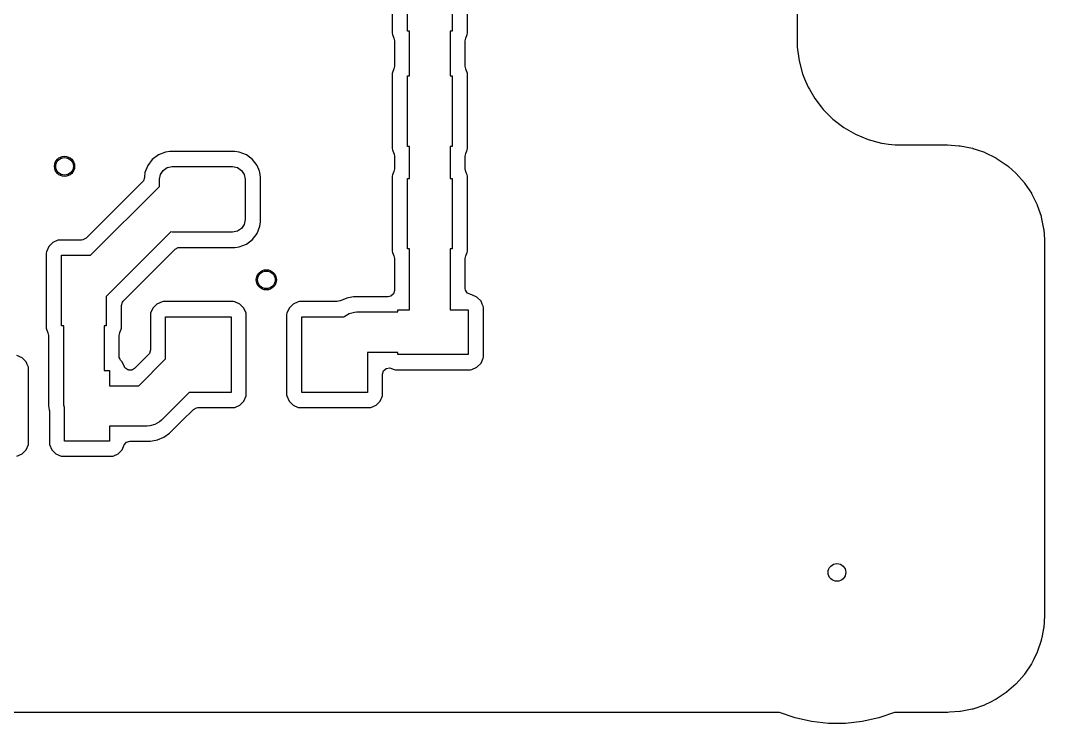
# Model space of a CAD drawing. Extents: x 3.64 to 7.32, y -5.07 to -3.18.
# Drawn here: x 6.518 to 7.317, y -4.942 to -4.393 of the extents above; entities that cross this region are included whole.
import ezdxf

# ---------------------------------------------------------------- set-up
doc = ezdxf.new("R2010")
doc.units = 0
doc.header["$MEASUREMENT"] = 0
doc.layers.add('BLACK', color=7, linetype='CONTINUOUS')

msp = doc.modelspace()

# ---------------------------------------------------------------- linework, layer by layer
at = {"layer": 'BLACK', "linetype": 'CONTINUOUS'}
for p, q in [((7.12437, -3.26035), (7.12437, -4.40911)), ((6.8551, -4.34619), (6.8551, -4.40119)), ((6.86693, -4.40295), (6.86693, -4.34442)), ((6.8201, -4.40119), (6.8201, -4.37846)), ((6.80827, -4.38466), (6.80827, -4.40295)), ((6.80827, -4.40295), (6.80827, -4.40295)), ((6.80827, -4.40295), (6.80838, -4.40394)), ((6.82185, -4.40119), (6.8201, -4.40119)), ((6.82185, -4.43619), (6.82185, -4.40119)), ((6.8551, -4.40119), (6.85335, -4.40119)), ((6.85335, -4.40119), (6.85335, -4.43619)), ((6.86682, -4.40394), (6.86693, -4.40295)), ((6.80838, -4.40394), (6.80838, -4.40394)), ((6.80838, -4.40394), (6.8096, -4.40669)), ((6.8096, -4.40669), (6.81002, -4.4087)), ((6.81002, -4.4087), (6.81002, -4.42868)), ((6.86518, -4.4087), (6.8656, -4.40669)), ((6.86518, -4.42868), (6.86518, -4.4087)), ((6.8656, -4.40669), (6.86682, -4.40394)), ((7.12437, -4.40911), (7.12437, -4.40911)), ((7.12437, -4.40911), (7.12437, -4.40941)), ((7.12437, -4.40941), (7.12437, -4.40941)), ((7.12437, -4.40941), (7.12437, -4.41161)), ((7.12437, -4.41161), (7.12437, -4.41369)), ((7.12437, -4.41369), (7.12437, -4.41369)), ((7.12437, -4.41369), (7.12577, -4.42431)), ((7.12577, -4.42431), (7.12854, -4.43465)), ((6.80838, -4.43343), (6.80827, -4.43442)), ((6.80827, -4.43442), (6.80827, -4.49295)), ((6.8096, -4.43068), (6.80838, -4.43343)), ((6.80838, -4.43343), (6.80838, -4.43343)), ((6.81002, -4.42868), (6.8096, -4.43068)), ((6.8656, -4.43068), (6.86518, -4.42868)), ((6.86576, -4.43103), (6.8656, -4.43068)), ((6.86682, -4.43343), (6.86576, -4.43103)), ((6.86693, -4.43442), (6.86682, -4.43343)), ((6.86693, -4.49295), (6.86693, -4.43442)), ((7.12854, -4.43465), (7.13009, -4.4384)), ((6.8201, -4.49119), (6.8201, -4.43619)), ((6.8201, -4.43619), (6.82185, -4.43619)), ((6.85335, -4.43619), (6.8551, -4.43619)), ((6.8551, -4.43619), (6.8551, -4.49119)), ((7.13009, -4.4384), (7.13264, -4.44455)), ((7.13264, -4.44455), (7.13287, -4.44495)), ((7.13287, -4.44495), (7.13376, -4.44649)), ((7.13376, -4.44649), (7.138, -4.45383)), ((7.138, -4.45383), (7.14302, -4.46038)), ((7.14302, -4.46038), (7.14452, -4.46233)), ((7.14452, -4.46233), (7.14452, -4.46233)), ((7.14452, -4.46233), (7.15209, -4.4699)), ((7.15209, -4.4699), (7.15209, -4.4699)), ((7.15209, -4.4699), (7.16059, -4.47642)), ((7.16059, -4.47642), (7.16059, -4.47642)), ((7.16059, -4.47642), (7.16987, -4.48178)), ((7.16987, -4.48178), (7.17976, -4.48588)), ((7.17976, -4.48588), (7.17976, -4.48588)), ((7.17976, -4.48588), (7.17976, -4.48588)), ((7.17976, -4.48588), (7.19011, -4.48865)), ((7.19011, -4.48865), (7.19011, -4.48865)), ((7.19011, -4.48865), (7.19011, -4.48865)), ((7.19011, -4.48865), (7.19011, -4.48865)), ((7.19011, -4.48865), (7.19226, -4.48893)), ((7.19226, -4.48893), (7.19542, -4.48935)), ((7.19542, -4.48935), (7.20073, -4.49005)), ((7.20073, -4.49005), (7.20608, -4.49005)), ((7.20608, -4.49005), (7.24145, -4.49005)), ((7.24145, -4.49005), (7.24158, -4.49005)), ((7.24158, -4.49005), (7.24168, -4.49006)), ((7.24168, -4.49006), (7.24168, -4.49006)), ((7.24168, -4.49006), (7.25048, -4.49063)), ((7.25048, -4.49063), (7.25128, -4.49069)), ((7.25128, -4.49069), (7.25153, -4.49072)), ((7.25153, -4.49072), (7.261, -4.4926)), ((6.62576, -4.49777), (6.62101, -4.50137)), ((6.6313, -4.49558), (6.62576, -4.49777)), ((6.62576, -4.49777), (6.62576, -4.49777)), ((6.63478, -4.49516), (6.6313, -4.49558)), ((6.68542, -4.49516), (6.63478, -4.49516)), ((6.63478, -4.49516), (6.63478, -4.49516)), ((6.6889, -4.49558), (6.68542, -4.49516)), ((6.68542, -4.49516), (6.68542, -4.49516)), ((6.69444, -4.49777), (6.6889, -4.49558)), ((6.6889, -4.49558), (6.6889, -4.49558)), ((6.69919, -4.50137), (6.69444, -4.49777)), ((6.69444, -4.49777), (6.69444, -4.49777)), ((6.80827, -4.49295), (6.80827, -4.49295)), ((6.80827, -4.49295), (6.80838, -4.49394)), ((6.80838, -4.49394), (6.80838, -4.49394)), ((6.80838, -4.49394), (6.8096, -4.49669)), ((6.8096, -4.49669), (6.80968, -4.49708)), ((6.80968, -4.49708), (6.80982, -4.4973)), ((6.80982, -4.4973), (6.81002, -4.4987)), ((6.81002, -4.4987), (6.81002, -4.50868)), ((6.82185, -4.49119), (6.8201, -4.49119)), ((6.82185, -4.51619), (6.82185, -4.49119)), ((6.8551, -4.49119), (6.85335, -4.49119)), ((6.85335, -4.49119), (6.85335, -4.51619)), ((6.86518, -4.4987), (6.8656, -4.49669)), ((6.86518, -4.50868), (6.86518, -4.4987)), ((6.8656, -4.49669), (6.86682, -4.49394)), ((6.86682, -4.49394), (6.86693, -4.49295)), ((7.261, -4.4926), (7.26125, -4.49267)), ((7.26125, -4.49267), (7.26143, -4.49273)), ((7.26143, -4.49273), (7.26143, -4.49273)), ((7.26143, -4.49273), (7.26405, -4.49362)), ((7.26405, -4.49362), (7.27039, -4.49577)), ((7.27039, -4.49577), (7.27062, -4.49587)), ((7.27062, -4.49587), (7.27929, -4.50014)), ((6.61741, -4.50611), (6.61522, -4.51166)), ((6.62101, -4.50137), (6.61741, -4.50611)), ((6.61741, -4.50611), (6.61741, -4.50611)), ((6.63271, -4.50774), (6.63648, -4.50699)), ((6.63648, -4.50699), (6.68372, -4.50699)), ((6.68372, -4.50699), (6.68749, -4.50774)), ((6.70279, -4.50611), (6.69919, -4.50137)), ((6.70455, -4.51056), (6.70279, -4.50611)), ((6.70279, -4.50611), (6.70279, -4.50611)), ((7.27929, -4.50014), (7.27951, -4.50027)), ((7.27951, -4.50027), (7.27967, -4.50038)), ((7.27967, -4.50038), (7.27967, -4.50038)), ((7.27967, -4.50038), (7.28737, -4.50552)), ((7.28737, -4.50552), (7.28737, -4.50552)), ((7.28737, -4.50552), (7.28754, -4.50563)), ((7.28754, -4.50563), (7.28774, -4.50579)), ((7.28774, -4.50579), (7.28789, -4.50592)), ((7.28789, -4.50592), (7.28789, -4.50592)), ((7.28789, -4.50592), (7.28914, -4.50701)), ((7.28914, -4.50701), (7.295, -4.51215)), ((6.61522, -4.51166), (6.6148, -4.51514)), ((6.62663, -4.51684), (6.62738, -4.51307)), ((6.62738, -4.51307), (6.62952, -4.50988)), ((6.62952, -4.50988), (6.63271, -4.50774)), ((6.68749, -4.50774), (6.69068, -4.50988)), ((6.69068, -4.50988), (6.69281, -4.51307)), ((6.69281, -4.51307), (6.69356, -4.51684)), ((6.70498, -4.51166), (6.70455, -4.51056)), ((6.70539, -4.51514), (6.70498, -4.51166)), ((6.80838, -4.51343), (6.80827, -4.51442)), ((6.80827, -4.51442), (6.80827, -4.57295)), ((6.8096, -4.51068), (6.80838, -4.51343)), ((6.80838, -4.51343), (6.80838, -4.51343)), ((6.81002, -4.50868), (6.8096, -4.51068)), ((6.86538, -4.51007), (6.86518, -4.50868)), ((6.86552, -4.51029), (6.86538, -4.51007)), ((6.8656, -4.51068), (6.86552, -4.51029)), ((6.86629, -4.51224), (6.8656, -4.51068)), ((6.86682, -4.51343), (6.86629, -4.51224)), ((6.86693, -4.51442), (6.86682, -4.51343)), ((6.86693, -4.57295), (6.86693, -4.51442)), ((7.295, -4.51215), (7.29518, -4.51233)), ((7.29518, -4.51233), (7.30154, -4.51959)), ((6.61335, -4.51893), (6.56938, -4.5629)), ((6.57283, -4.57619), (6.62663, -4.52238)), ((6.61402, -4.51811), (6.61335, -4.51893)), ((6.6148, -4.51543), (6.61402, -4.51811)), ((6.6148, -4.51514), (6.6148, -4.51543)), ((6.62663, -4.52238), (6.62663, -4.51684)), ((6.69356, -4.51684), (6.69356, -4.54833)), ((6.70539, -4.55003), (6.70539, -4.51514)), ((6.8201, -4.57119), (6.8201, -4.51619)), ((6.8201, -4.51619), (6.82185, -4.51619)), ((6.85335, -4.51619), (6.8551, -4.51619)), ((6.8551, -4.51619), (6.8551, -4.57119)), ((7.30154, -4.51959), (7.3017, -4.51979)), ((7.3017, -4.51979), (7.30706, -4.52782)), ((7.30706, -4.52782), (7.30719, -4.52804)), ((7.30719, -4.52804), (7.31146, -4.5367)), ((7.31146, -4.5367), (7.31156, -4.53694)), ((7.31156, -4.53694), (7.31162, -4.53713)), ((7.31162, -4.53713), (7.31162, -4.53713)), ((7.31162, -4.53713), (7.31455, -4.54574)), ((7.31455, -4.54574), (7.31466, -4.54608)), ((7.31466, -4.54608), (7.31473, -4.54633)), ((7.31473, -4.54633), (7.31477, -4.54652)), ((7.31477, -4.54652), (7.31477, -4.54652)), ((7.31477, -4.54652), (7.31657, -4.5556)), ((6.69281, -4.5521), (6.69068, -4.55529)), ((6.69356, -4.54833), (6.69281, -4.5521)), ((6.70279, -4.55905), (6.70498, -4.55351)), ((6.70498, -4.55351), (6.70539, -4.55003)), ((6.56938, -4.5629), (6.56693, -4.56424)), ((6.63556, -4.55799), (6.5851, -4.60846)), ((6.63648, -4.55818), (6.63556, -4.55799)), ((6.68372, -4.55818), (6.63648, -4.55818)), ((6.68749, -4.55743), (6.68372, -4.55818)), ((6.69068, -4.55529), (6.68749, -4.55743)), ((6.69919, -4.5638), (6.70279, -4.55905)), ((7.31657, -4.5556), (7.31657, -4.5556)), ((7.31657, -4.5556), (7.31661, -4.5558)), ((7.31661, -4.5558), (7.31665, -4.55605)), ((7.31665, -4.55605), (7.31666, -4.55625)), ((7.31666, -4.55625), (7.31666, -4.55625)), ((7.31666, -4.55625), (7.31715, -4.56376)), ((6.54017, -4.56939), (6.53838, -4.57343)), ((6.5433, -4.56626), (6.54017, -4.56939)), ((6.54017, -4.56939), (6.54017, -4.56939)), ((6.54734, -4.56447), (6.5433, -4.56626)), ((6.54833, -4.56436), (6.54734, -4.56447)), ((6.54734, -4.56447), (6.54734, -4.56447)), ((6.56587, -4.56436), (6.54833, -4.56436)), ((6.54833, -4.56436), (6.54833, -4.56436)), ((6.56693, -4.56424), (6.56587, -4.56436)), ((6.63883, -4.57146), (6.64128, -4.57012)), ((6.64128, -4.57012), (6.64234, -4.57001)), ((6.64234, -4.57001), (6.68542, -4.57001)), ((6.68542, -4.57001), (6.6889, -4.56959)), ((6.68542, -4.57001), (6.68542, -4.57001)), ((6.6889, -4.56959), (6.69444, -4.5674)), ((6.69444, -4.5674), (6.69919, -4.5638)), ((7.31715, -4.56376), (7.31728, -4.56574)), ((7.31728, -4.56574), (7.31728, -4.56586)), ((7.31728, -4.56586), (7.31728, -4.83411)), ((6.53838, -4.57343), (6.53827, -4.57442)), ((6.53827, -4.57442), (6.53827, -4.63295)), ((6.5501, -4.63119), (6.5501, -4.57619)), ((6.5501, -4.57619), (6.57283, -4.57619)), ((6.59838, -4.61191), (6.63883, -4.57146)), ((6.80827, -4.57295), (6.80827, -4.57295)), ((6.80827, -4.57295), (6.80838, -4.57394)), ((6.80838, -4.57394), (6.80838, -4.57394)), ((6.80838, -4.57394), (6.8096, -4.57669)), ((6.8096, -4.57669), (6.81002, -4.5787)), ((6.81002, -4.5787), (6.81002, -4.60365)), ((6.82185, -4.57119), (6.8201, -4.57119)), ((6.82185, -4.61869), (6.82185, -4.57119)), ((6.8551, -4.57119), (6.85335, -4.57119)), ((6.85335, -4.57119), (6.85335, -4.61869)), ((6.86518, -4.5787), (6.8656, -4.57669)), ((6.86518, -4.60195), (6.86518, -4.5787)), ((6.8656, -4.57669), (6.86682, -4.57394)), ((6.86682, -4.57394), (6.86693, -4.57295)), ((6.86542, -4.60348), (6.86518, -4.60195)), ((6.5851, -4.60846), (6.5851, -4.63119)), ((6.76982, -4.61087), (6.76769, -4.61175)), ((6.7727, -4.60967), (6.76982, -4.61087)), ((6.77803, -4.60861), (6.7727, -4.60967)), ((6.7727, -4.60967), (6.7727, -4.60967)), ((6.80506, -4.60861), (6.77803, -4.60861)), ((6.80712, -4.60816), (6.80506, -4.60861)), ((6.80923, -4.60633), (6.80712, -4.60816)), ((6.81002, -4.60365), (6.80923, -4.60633)), ((6.86699, -4.60579), (6.86542, -4.60348)), ((6.86957, -4.60688), (6.86699, -4.60579)), ((6.87035, -4.60697), (6.86957, -4.60688)), ((6.8744, -4.60876), (6.87035, -4.60697)), ((6.87035, -4.60697), (6.87035, -4.60697)), ((6.87753, -4.61189), (6.8744, -4.60876)), ((6.8744, -4.60876), (6.8744, -4.60876)), ((6.59693, -4.61541), (6.59772, -4.61273)), ((6.59693, -4.63295), (6.59693, -4.61541)), ((6.59772, -4.61273), (6.59838, -4.61191)), ((6.62143, -4.61736), (6.61964, -4.6214)), ((6.62456, -4.61423), (6.62143, -4.61736)), ((6.62143, -4.61736), (6.62143, -4.61736)), ((6.6286, -4.61244), (6.62456, -4.61423)), ((6.62959, -4.61233), (6.6286, -4.61244)), ((6.6286, -4.61244), (6.6286, -4.61244)), ((6.68431, -4.61233), (6.62959, -4.61233)), ((6.62959, -4.61233), (6.62959, -4.61233)), ((6.6853, -4.61244), (6.68431, -4.61233)), ((6.68934, -4.61423), (6.6853, -4.61244)), ((6.6853, -4.61244), (6.6853, -4.61244)), ((6.69247, -4.61736), (6.68934, -4.61423)), ((6.68934, -4.61423), (6.68934, -4.61423)), ((6.69426, -4.6214), (6.69247, -4.61736)), ((6.69247, -4.61736), (6.69247, -4.61736)), ((6.72773, -4.61736), (6.72594, -4.6214)), ((6.73086, -4.61423), (6.72773, -4.61736)), ((6.72773, -4.61736), (6.72773, -4.61736)), ((6.7349, -4.61244), (6.73086, -4.61423)), ((6.73589, -4.61233), (6.7349, -4.61244)), ((6.7349, -4.61244), (6.7349, -4.61244)), ((6.76535, -4.61233), (6.73589, -4.61233)), ((6.73589, -4.61233), (6.73589, -4.61233)), ((6.76745, -4.61181), (6.76535, -4.61233)), ((6.76746, -4.61184), (6.76745, -4.61181)), ((6.76769, -4.61175), (6.76746, -4.61184)), ((6.76769, -4.61175), (6.76769, -4.61175)), ((6.8126, -4.62044), (6.8126, -4.61869)), ((6.8126, -4.61869), (6.82185, -4.61869)), ((6.85335, -4.61869), (6.8676, -4.61869)), ((6.8676, -4.61869), (6.8676, -4.65369)), ((6.87856, -4.61423), (6.87753, -4.61189)), ((6.87932, -4.61593), (6.87856, -4.61423)), ((6.87943, -4.61692), (6.87932, -4.61593)), ((6.87943, -4.65545), (6.87943, -4.61692)), ((6.61964, -4.6214), (6.61953, -4.62239)), ((6.61953, -4.62239), (6.61953, -4.65005)), ((6.63136, -4.65701), (6.63136, -4.62416)), ((6.63136, -4.62416), (6.68254, -4.62416)), ((6.68254, -4.62416), (6.68254, -4.68321)), ((6.69437, -4.62239), (6.69426, -4.6214)), ((6.69437, -4.68498), (6.69437, -4.62239)), ((6.72594, -4.6214), (6.72583, -4.62239)), ((6.72583, -4.62239), (6.72583, -4.68498)), ((6.73766, -4.68321), (6.73766, -4.62416)), ((6.73766, -4.62416), (6.77063, -4.62416)), ((6.77063, -4.62416), (6.77116, -4.62369)), ((6.77116, -4.62369), (6.77472, -4.62164)), ((6.77472, -4.62164), (6.77869, -4.62057)), ((6.77869, -4.62057), (6.78075, -4.62044)), ((6.78075, -4.62044), (6.8126, -4.62044)), ((6.53827, -4.63295), (6.53827, -4.63295)), ((6.53827, -4.63295), (6.53838, -4.6339)), ((6.53838, -4.6339), (6.53838, -4.63394)), ((6.53838, -4.63394), (6.5396, -4.63669)), ((6.55185, -4.63119), (6.5501, -4.63119)), ((6.55185, -4.69119), (6.55185, -4.63119)), ((6.5851, -4.63119), (6.58335, -4.63119)), ((6.58335, -4.63119), (6.58335, -4.66619)), ((6.59571, -4.63644), (6.59682, -4.63394)), ((6.59682, -4.63394), (6.59693, -4.63295)), ((6.5396, -4.63669), (6.54002, -4.6387)), ((6.54002, -4.6387), (6.54002, -4.6939)), ((6.59518, -4.6387), (6.5956, -4.63669)), ((6.59518, -4.65498), (6.59518, -4.6387)), ((6.5956, -4.63669), (6.59571, -4.63644)), ((6.61953, -4.65005), (6.61874, -4.65273)), ((6.5194, -4.65626), (6.51535, -4.65447)), ((6.52253, -4.65939), (6.5194, -4.65626)), ((6.5194, -4.65626), (6.5194, -4.65626)), ((6.59529, -4.65603), (6.59518, -4.65498)), ((6.59567, -4.65673), (6.59529, -4.65603)), ((6.59586, -4.65749), (6.59567, -4.65673)), ((6.59618, -4.65804), (6.59586, -4.65749)), ((6.59753, -4.65939), (6.59618, -4.65804)), ((6.61808, -4.65356), (6.60716, -4.66448)), ((6.61043, -4.67794), (6.63136, -4.65701)), ((6.61874, -4.65273), (6.61808, -4.65356)), ((6.8126, -4.65194), (6.78884, -4.65194)), ((6.78884, -4.65194), (6.78884, -4.68321)), ((6.8126, -4.65369), (6.8126, -4.65194)), ((6.8676, -4.65369), (6.8126, -4.65369)), ((6.87753, -4.66049), (6.87932, -4.65644)), ((6.87932, -4.65644), (6.87943, -4.65545)), ((6.52342, -4.66141), (6.52253, -4.65939)), ((6.52432, -4.66343), (6.52342, -4.66141)), ((6.52443, -4.66442), (6.52432, -4.66343)), ((6.52443, -4.72295), (6.52443, -4.66442)), ((6.58335, -4.66619), (6.5876, -4.66619)), ((6.5876, -4.66619), (6.5876, -4.67794)), ((6.59923, -4.66323), (6.59753, -4.65939)), ((6.59937, -4.66348), (6.59923, -4.66323)), ((6.59968, -4.66394), (6.59937, -4.66348)), ((6.59993, -4.66413), (6.59968, -4.66394)), ((6.60025, -4.66458), (6.59993, -4.66413)), ((6.60113, -4.66503), (6.60025, -4.66458)), ((6.60192, -4.66562), (6.60113, -4.66503)), ((6.60235, -4.66565), (6.60192, -4.66562)), ((6.60274, -4.66585), (6.60235, -4.66565)), ((6.60372, -4.66575), (6.60274, -4.66585)), ((6.60471, -4.66582), (6.60372, -4.66575)), ((6.60509, -4.66561), (6.60471, -4.66582)), ((6.60553, -4.66556), (6.60509, -4.66561)), ((6.60629, -4.66495), (6.60553, -4.66556)), ((6.60716, -4.66448), (6.60629, -4.66495)), ((6.80067, -4.66897), (6.80146, -4.66628)), ((6.80146, -4.66628), (6.80357, -4.66445)), ((6.80357, -4.66445), (6.80634, -4.66406)), ((6.80634, -4.66406), (6.80763, -4.66443)), ((6.80763, -4.66443), (6.80984, -4.6654)), ((6.80984, -4.6654), (6.81083, -4.66552)), ((6.81083, -4.66552), (6.86937, -4.66552)), ((6.86937, -4.66552), (6.87035, -4.6654)), ((6.87035, -4.6654), (6.8744, -4.66362)), ((6.8744, -4.66362), (6.87753, -4.66049)), ((6.80067, -4.68498), (6.80067, -4.66897)), ((6.5876, -4.67794), (6.61043, -4.67794)), ((6.64969, -4.68321), (6.62809, -4.70482)), ((6.68254, -4.68321), (6.64969, -4.68321)), ((6.68934, -4.69314), (6.69247, -4.69002)), ((6.69247, -4.69002), (6.69426, -4.68597)), ((6.69426, -4.68597), (6.69437, -4.68498)), ((6.72583, -4.68498), (6.72583, -4.68498)), ((6.72583, -4.68498), (6.72594, -4.68597)), ((6.72594, -4.68597), (6.72594, -4.68597)), ((6.72594, -4.68597), (6.72773, -4.69002)), ((6.72773, -4.69002), (6.73086, -4.69314)), ((6.78884, -4.68321), (6.73766, -4.68321)), ((6.79564, -4.69314), (6.79877, -4.69002)), ((6.79877, -4.69002), (6.80056, -4.68597)), ((6.80056, -4.68597), (6.80067, -4.68498)), ((6.54002, -4.6939), (6.54025, -4.69505)), ((6.54025, -4.69505), (6.54063, -4.69697)), ((6.54063, -4.69697), (6.54067, -4.69719)), ((6.54067, -4.69719), (6.54077, -4.69815)), ((6.54077, -4.69815), (6.54077, -4.72295)), ((6.55199, -4.69324), (6.55185, -4.69119)), ((6.55244, -4.69493), (6.55199, -4.69324)), ((6.55199, -4.69324), (6.55199, -4.69324)), ((6.5526, -4.69553), (6.55244, -4.69493)), ((6.5526, -4.72119), (6.5526, -4.69553)), ((6.64419, -4.70545), (6.65314, -4.6965)), ((6.65314, -4.6965), (6.65559, -4.69516)), ((6.65559, -4.69516), (6.65665, -4.69505)), ((6.65665, -4.69505), (6.68431, -4.69505)), ((6.68431, -4.69505), (6.6853, -4.69493)), ((6.68431, -4.69505), (6.68431, -4.69505)), ((6.6853, -4.69493), (6.68934, -4.69314)), ((6.73086, -4.69314), (6.73086, -4.69314)), ((6.73086, -4.69314), (6.73086, -4.69314)), ((6.73086, -4.69314), (6.7349, -4.69493)), ((6.7349, -4.69493), (6.73589, -4.69505)), ((6.73589, -4.69505), (6.79061, -4.69505)), ((6.79061, -4.69505), (6.7916, -4.69493)), ((6.7916, -4.69493), (6.79564, -4.69314)), ((6.62654, -4.70618), (6.62298, -4.70824)), ((6.62809, -4.70482), (6.62654, -4.70618)), ((6.63453, -4.71511), (6.64419, -4.70545)), ((6.61695, -4.70944), (6.5876, -4.70944)), ((6.5876, -4.70944), (6.5876, -4.72119)), ((6.61901, -4.7093), (6.61695, -4.70944)), ((6.62298, -4.70824), (6.61901, -4.7093)), ((6.5876, -4.72119), (6.5526, -4.72119)), ((6.59919, -4.72422), (6.601, -4.72209)), ((6.601, -4.72209), (6.60367, -4.72127)), ((6.60367, -4.72127), (6.60373, -4.72127)), ((6.60373, -4.72127), (6.61967, -4.72127)), ((6.61967, -4.72127), (6.62499, -4.72021)), ((6.62499, -4.72021), (6.63001, -4.71813)), ((6.63001, -4.71813), (6.63453, -4.71511)), ((6.5194, -4.73112), (6.52253, -4.72799)), ((6.52253, -4.72799), (6.52432, -4.72394)), ((6.52432, -4.72394), (6.52443, -4.72295)), ((6.54077, -4.72295), (6.54077, -4.72295)), ((6.54077, -4.72295), (6.54088, -4.72394)), ((6.54088, -4.72394), (6.54088, -4.72394)), ((6.54088, -4.72394), (6.54267, -4.72799)), ((6.54267, -4.72799), (6.5458, -4.73112)), ((6.5944, -4.73112), (6.59753, -4.72799)), ((6.59753, -4.72799), (6.59919, -4.72422)), ((6.51535, -4.7329), (6.5194, -4.73112)), ((6.5458, -4.73112), (6.5458, -4.73112)), ((6.5458, -4.73112), (6.5458, -4.73112)), ((6.5458, -4.73112), (6.54984, -4.7329)), ((6.54984, -4.7329), (6.55083, -4.73302)), ((6.55083, -4.73302), (6.58937, -4.73302)), ((6.58937, -4.73302), (6.59036, -4.7329)), ((6.59036, -4.7329), (6.5944, -4.73112)), ((7.31728, -4.83411), (7.31728, -4.85709)), ((7.31728, -4.85721), (7.31664, -4.86692)), ((7.31728, -4.85709), (7.31728, -4.85721)), ((7.31543, -4.87313), (7.31477, -4.87644)), ((7.31657, -4.86736), (7.31543, -4.87313)), ((7.31661, -4.86717), (7.31657, -4.86736)), ((7.31657, -4.86736), (7.31657, -4.86736)), ((7.31664, -4.86692), (7.31661, -4.86717)), ((7.31466, -4.87688), (7.31156, -4.88603)), ((7.31473, -4.87664), (7.31466, -4.87688)), ((7.31477, -4.87644), (7.31473, -4.87664)), ((7.31137, -4.88644), (7.30861, -4.89203)), ((7.31146, -4.88626), (7.31137, -4.88644)), ((7.31137, -4.88644), (7.31137, -4.88644)), ((7.31156, -4.88603), (7.31146, -4.88626)), ((7.30706, -4.89514), (7.3017, -4.90317)), ((7.30719, -4.89492), (7.30706, -4.89514)), ((7.30861, -4.89203), (7.30719, -4.89492)), ((7.30154, -4.90337), (7.29518, -4.91063)), ((7.3017, -4.90317), (7.30154, -4.90337)), ((7.295, -4.91081), (7.28774, -4.91718)), ((7.29518, -4.91063), (7.295, -4.91081)), ((7.27967, -4.92259), (7.27951, -4.9227)), ((7.28737, -4.91744), (7.27967, -4.92259)), ((7.27967, -4.92259), (7.27967, -4.92259)), ((7.28754, -4.91733), (7.28737, -4.91744)), ((7.28737, -4.91744), (7.28737, -4.91744)), ((7.28774, -4.91718), (7.28754, -4.91733)), ((7.26081, -4.9304), (7.25173, -4.93221)), ((7.261, -4.93036), (7.26081, -4.9304)), ((7.26081, -4.9304), (7.26081, -4.9304)), ((7.26125, -4.9303), (7.261, -4.93036)), ((7.27039, -4.92719), (7.26125, -4.9303)), ((7.27063, -4.9271), (7.27039, -4.92719)), ((7.27515, -4.92487), (7.27063, -4.9271)), ((7.27911, -4.92291), (7.27515, -4.92487)), ((7.27929, -4.92283), (7.27911, -4.92291)), ((7.27911, -4.92291), (7.27911, -4.92291)), ((7.27951, -4.9227), (7.27929, -4.92283)), ((7.11042, -4.93292), (6.33524, -4.93292)), ((7.1226, -4.93718), (7.11042, -4.93292)), ((7.13551, -4.94013), (7.1226, -4.93718)), ((7.18799, -4.93718), (7.17508, -4.94013)), ((7.20017, -4.93292), (7.18799, -4.93718)), ((7.2415, -4.93292), (7.20017, -4.93292)), ((7.24162, -4.93292), (7.2415, -4.93292)), ((7.24172, -4.93291), (7.24162, -4.93292)), ((7.24316, -4.93281), (7.24172, -4.93291)), ((7.24172, -4.93291), (7.24172, -4.93291)), ((7.25108, -4.9323), (7.24316, -4.93281)), ((7.25128, -4.93228), (7.25108, -4.9323)), ((7.25108, -4.9323), (7.25108, -4.9323)), ((7.25153, -4.93225), (7.25128, -4.93228)), ((7.25173, -4.93221), (7.25153, -4.93225)), ((7.25173, -4.93221), (7.25173, -4.93221)), ((7.14867, -4.94161), (7.13551, -4.94013)), ((7.16192, -4.94161), (7.14867, -4.94161)), ((7.17508, -4.94013), (7.16192, -4.94161))]:
    msp.add_line(p, q, dxfattribs=at)
at = {"layer": 'BLACK'}
for centre, radius in [((6.55254, -4.50676), 0.00787), ((6.71002, -4.59534), 0.00787), ((7.1553, -4.82369), 0.00689)]:
    msp.add_circle(centre, radius, dxfattribs=at)
at = {"layer": 'WHITE'}
for centre in [(6.55254, -4.50676), (6.71002, -4.59534), (7.1553, -4.82369)]:
    msp.add_circle(centre, 0.00689, dxfattribs=at)

doc.saveas('drawing.dxf')
